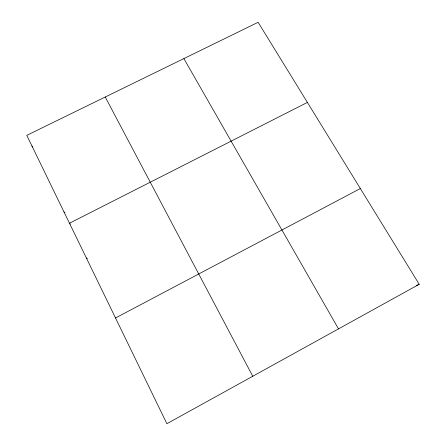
<?xml version="1.0" encoding="UTF-8"?>
<svg xmlns="http://www.w3.org/2000/svg" width="446" height="446" viewBox="0 0 446 446"><rect width="100%" height="100%" fill="white"/><g stroke="black" fill="none" stroke-linecap="round" stroke-linejoin="round"><path stroke-width="0.67" d="M419.218 284.286L166.888 423.7L26.782 135.355L258.128 22.3L419.218 284.286L416.179 285.535M115.52 317.987L360.346 188.541M307.394 102.418L69.481 223.234L70.44 224.093M86.334 257.916L87.349 258.68M63.968 211.889L64.96 212.809M31.95 145.993L32.848 146.99M183.88 58.588L338.503 328.88M105.25 97.011L252.754 376.257"/></g></svg>
